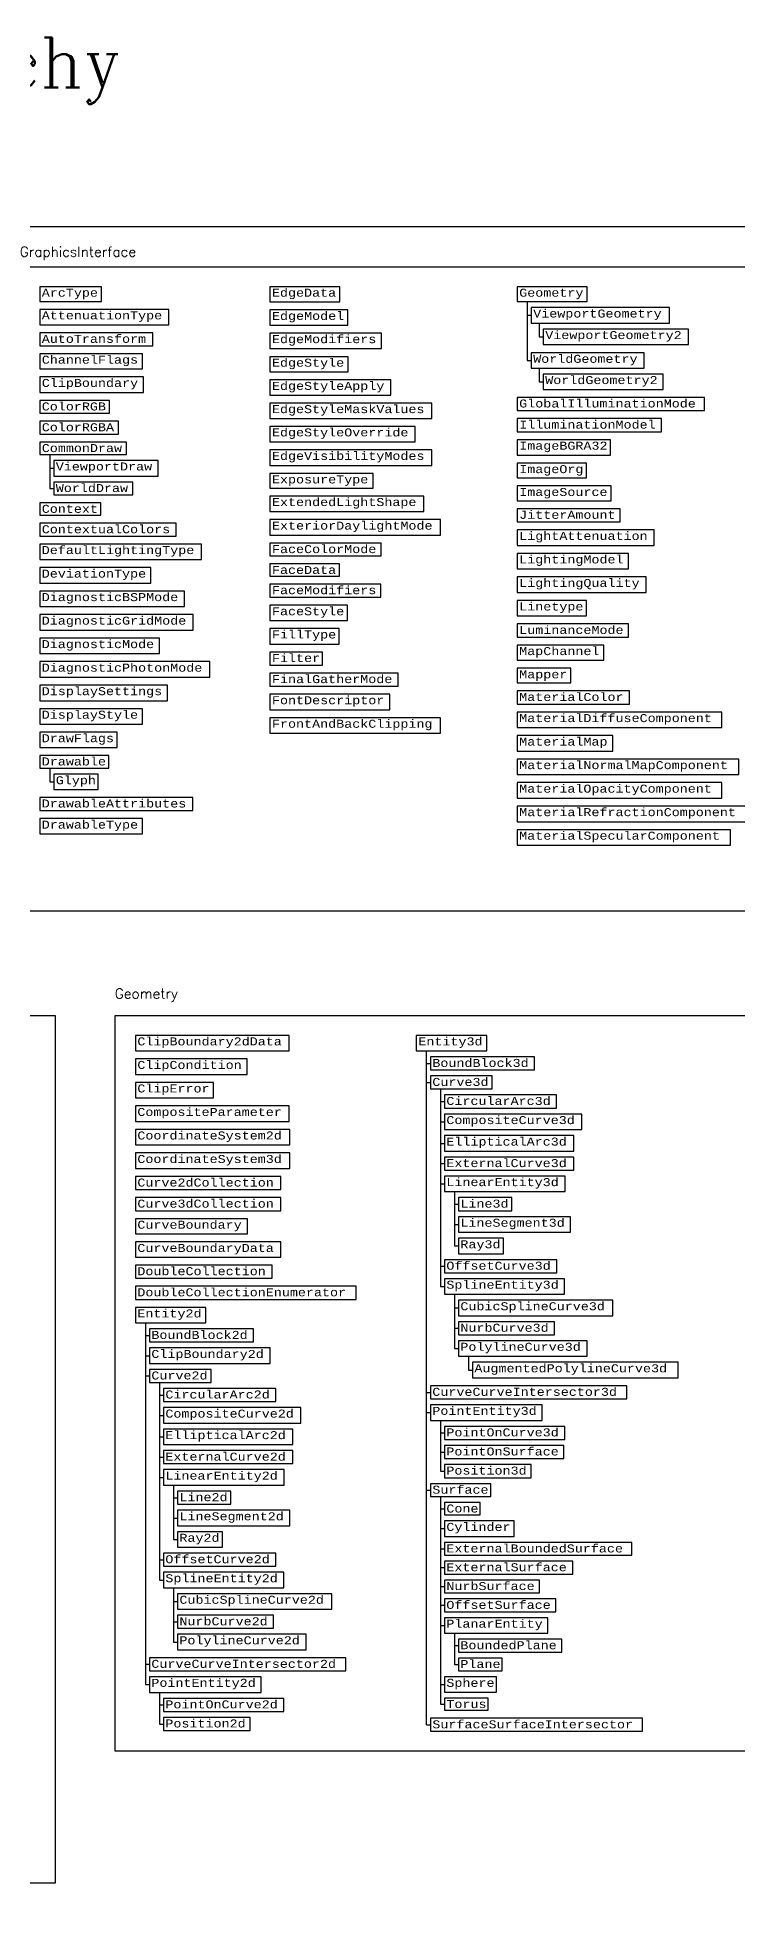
# Model space of a CAD drawing. Header units: inches. Extents: x 350 to 856, y -216 to 10.
# Drawn here: x 703.8 to 738.8, y -84.1 to 9.6 of the extents above; entities that cross this region are included whole.
import ezdxf

# ---------------------------------------------------------------- set-up
doc = ezdxf.new("R2010")
doc.units = ezdxf.units.IN
doc.header["$MEASUREMENT"] = 0
doc.layers.add('Managed', color=3, linetype='Continuous')
doc.layers.add('Raptor Managed', color=7, linetype='Continuous')
doc.styles.add('Categories', font='romanc.shx', dxfattribs={"height": 0.5})
doc.styles.add('PureManaged', font='COUR.TTF', dxfattribs={"height": 0.4})
doc.styles.add('Title', font='romanc.shx', dxfattribs={"width": 0.9})

msp = doc.modelspace()

# ---------------------------------------------------------------- linework, layer by layer
for p, q in [((728.269, -3.641), (728.269, -6.585)), ((728.269, -4.329), (728.469, -4.329)), ((728.869, -4.717), (728.869, -5.404)), ((728.869, -5.404), (729.069, -5.404)), ((728.269, -6.585), (728.469, -6.585)), ((728.869, -6.966), (728.869, -7.651)), ((728.869, -7.651), (729.069, -7.651)), ((704.428, -11.285), (704.428, -12.981)), ((704.428, -11.973), (704.628, -11.973)), ((704.428, -12.981), (704.628, -12.981)), ((704.428, -26.966), (704.428, -27.647)), ((704.428, -27.647), (704.628, -27.647)), ((723.232, -74.765), (723.232, -41.092)), ((723.232, -41.717), (723.432, -41.717)), ((723.232, -42.668), (723.432, -42.668)), ((723.932, -42.993), (723.932, -52.864)), ((723.932, -43.62), (724.132, -43.62)), ((723.932, -44.635), (724.132, -44.635)), ((723.932, -45.711), (724.132, -45.711)), ((723.932, -46.724), (724.132, -46.724)), ((723.932, -47.737), (724.132, -47.737)), ((724.632, -48.124), (724.632, -50.84)), ((724.632, -48.752), (724.832, -48.752)), ((724.632, -49.767), (724.832, -49.767)), ((724.632, -50.84), (724.832, -50.84)), ((723.932, -51.851), (724.132, -51.851)), ((723.932, -52.864), (724.132, -52.864)), ((724.632, -53.252), (724.632, -55.965)), ((724.632, -53.939), (724.832, -53.939)), ((709.201, -54.685), (709.201, -72.76)), ((724.632, -54.952), (724.832, -54.952)), ((709.201, -55.31), (709.401, -55.31)), ((724.632, -55.965), (724.832, -55.965)), ((709.201, -56.323), (709.401, -56.323)), ((725.332, -56.353), (725.332, -57.041)), ((725.332, -57.041), (725.532, -57.041)), ((709.201, -57.336), (709.401, -57.336)), ((709.901, -57.662), (709.901, -67.533)), ((709.901, -58.289), (710.101, -58.289)), ((723.232, -58.154), (723.432, -58.154)), ((709.901, -59.304), (710.101, -59.304)), ((723.232, -59.167), (723.432, -59.167)), ((723.932, -59.555), (723.932, -62.091)), ((709.901, -60.379), (710.101, -60.379)), ((723.932, -60.182), (724.132, -60.182)), ((709.901, -61.392), (710.101, -61.392)), ((723.932, -61.137), (724.132, -61.137)), ((709.901, -62.405), (710.101, -62.405)), ((723.932, -62.091), (724.132, -62.091)), ((710.601, -62.793), (710.601, -65.509)), ((710.601, -63.42), (710.801, -63.42)), ((723.232, -63.039), (723.432, -63.039)), ((723.932, -63.359), (723.932, -73.739)), ((710.601, -64.435), (710.801, -64.435)), ((723.932, -63.969), (724.132, -63.969)), ((710.601, -65.509), (710.801, -65.509)), ((723.932, -64.967), (724.132, -64.967)), ((723.932, -65.975), (724.132, -65.975)), ((709.901, -66.52), (710.101, -66.52)), ((723.932, -66.915), (724.132, -66.915)), ((709.901, -67.533), (710.101, -67.533)), ((710.601, -67.92), (710.601, -70.634)), ((723.932, -67.856), (724.132, -67.856)), ((710.601, -68.608), (710.801, -68.608)), ((723.932, -68.796), (724.132, -68.796)), ((710.601, -69.621), (710.801, -69.621)), ((723.932, -69.804), (724.132, -69.804)), ((724.632, -70.192), (724.632, -71.752)), ((710.601, -70.634), (710.801, -70.634)), ((724.632, -70.812), (724.832, -70.812)), ((709.201, -71.747), (709.401, -71.747)), ((724.632, -71.752), (724.832, -71.752)), ((709.201, -72.76), (709.401, -72.76)), ((723.932, -72.753), (724.132, -72.753)), ((709.901, -73.148), (709.901, -74.73)), ((709.901, -73.775), (710.101, -73.775)), ((723.932, -73.739), (724.132, -73.739)), ((709.901, -74.73), (710.101, -74.73)), ((723.232, -74.765), (723.432, -74.765))]:
    msp.add_line(p, q)
for points in [[(703.928, -2.9), (703.928, -3.632), (707.009, -3.632), (707.009, -2.9)], [(715.423, -2.9), (715.423, -3.661), (718.914, -3.661), (718.914, -2.9)], [(727.769, -2.9), (727.769, -3.641), (731.269, -3.641), (731.269, -2.9)], [(703.928, -4.032), (703.928, -4.807), (710.371, -4.807), (710.371, -4.032)], [(715.423, -4.061), (715.423, -4.822), (719.312, -4.822), (719.312, -4.061)], [(728.469, -3.941), (728.469, -4.717), (735.368, -4.717), (735.368, -3.941)], [(703.928, -5.207), (703.928, -5.848), (709.58, -5.848), (709.58, -5.207)], [(715.423, -5.222), (715.423, -5.997), (720.985, -5.997), (720.985, -5.222)], [(729.069, -5.017), (729.069, -5.792), (736.323, -5.792), (736.323, -5.017)], [(703.928, -6.248), (703.928, -7.009), (709.056, -7.009), (709.056, -6.248)], [(715.423, -6.397), (715.423, -7.158), (719.321, -7.158), (719.321, -6.397)], [(728.469, -6.205), (728.469, -6.966), (734.101, -6.966), (734.101, -6.205)], [(703.928, -7.409), (703.928, -8.184), (709.108, -8.184), (709.108, -7.409)], [(729.069, -7.266), (729.069, -8.037), (735.055, -8.037), (735.055, -7.266)], [(715.423, -7.558), (715.423, -8.319), (721.458, -8.319), (721.458, -7.558)], [(703.928, -8.584), (703.928, -9.224), (707.406, -9.224), (707.406, -8.584)], [(715.423, -8.719), (715.423, -9.481), (723.506, -9.481), (723.506, -8.719)], [(727.769, -8.437), (727.769, -9.092), (737.115, -9.092), (737.115, -8.437)], [(703.928, -9.624), (703.928, -10.265), (707.861, -10.265), (707.861, -9.624)], [(715.423, -9.881), (715.423, -10.656), (722.682, -10.656), (722.682, -9.881)], [(727.769, -9.492), (727.769, -10.146), (734.971, -10.146), (734.971, -9.492)], [(703.928, -10.665), (703.928, -11.285), (708.267, -11.285), (708.267, -10.665)], [(715.423, -11.056), (715.423, -11.831), (723.506, -11.831), (723.506, -11.056)], [(727.769, -10.546), (727.769, -11.318), (732.429, -11.318), (732.429, -10.546)], [(704.628, -11.585), (704.628, -12.361), (709.845, -12.361), (709.845, -11.585)], [(727.769, -11.718), (727.769, -12.459), (731.225, -12.459), (731.225, -11.718)], [(704.628, -12.661), (704.628, -13.301), (708.577, -13.301), (708.577, -12.661)], [(715.423, -12.231), (715.423, -12.963), (720.581, -12.963), (720.581, -12.231)], [(727.769, -12.859), (727.769, -13.6), (732.459, -13.6), (732.459, -12.859)], [(703.928, -13.701), (703.928, -14.322), (706.976, -14.322), (706.976, -13.701)], [(715.423, -13.363), (715.423, -14.139), (723.102, -14.139), (723.102, -13.363)], [(727.769, -14), (727.769, -14.655), (732.903, -14.655), (732.903, -14)], [(703.928, -14.722), (703.928, -15.362), (710.737, -15.362), (710.737, -14.722)], [(715.423, -14.539), (715.423, -15.314), (723.943, -15.314), (723.943, -14.539)], [(703.928, -15.762), (703.928, -16.537), (712.003, -16.537), (712.003, -15.762)], [(715.423, -15.714), (715.423, -16.354), (720.977, -16.354), (720.977, -15.714)], [(727.769, -15.055), (727.769, -15.83), (734.608, -15.83), (734.608, -15.055)], [(715.423, -16.754), (715.423, -17.366), (718.89, -17.366), (718.89, -16.754)], [(727.769, -16.23), (727.769, -17.006), (733.325, -17.006), (733.325, -16.23)], [(703.928, -16.937), (703.928, -17.713), (709.482, -17.713), (709.482, -16.937)], [(715.423, -17.766), (715.423, -18.42), (720.96, -18.42), (720.96, -17.766)], [(727.769, -17.406), (727.769, -18.181), (734.21, -18.181), (734.21, -17.406)], [(703.928, -18.113), (703.928, -18.888), (711.163, -18.888), (711.163, -18.113)], [(727.769, -18.581), (727.769, -19.356), (731.233, -19.356), (731.233, -18.581)], [(703.928, -19.288), (703.928, -20.063), (711.583, -20.063), (711.583, -19.288)], [(715.423, -18.82), (715.423, -19.581), (719.297, -19.581), (719.297, -18.82)], [(703.928, -20.463), (703.928, -21.239), (709.902, -21.239), (709.902, -20.463)], [(715.423, -19.981), (715.423, -20.757), (718.876, -20.757), (718.876, -19.981)], [(727.769, -19.756), (727.769, -20.411), (733.334, -20.411), (733.334, -19.756)], [(715.423, -21.157), (715.423, -21.811), (718.051, -21.811), (718.051, -21.157)], [(727.769, -20.811), (727.769, -21.572), (732.1, -21.572), (732.1, -20.811)], [(703.928, -21.639), (703.928, -22.414), (712.423, -22.414), (712.423, -21.639)], [(715.423, -22.211), (715.423, -22.866), (721.818, -22.866), (721.818, -22.211)], [(727.769, -21.972), (727.769, -22.704), (730.443, -22.704), (730.443, -21.972)], [(703.928, -22.814), (703.928, -23.59), (710.306, -23.59), (710.306, -22.814)], [(715.423, -23.266), (715.423, -24.042), (721.412, -24.042), (721.412, -23.266)], [(727.769, -23.104), (727.769, -23.759), (733.384, -23.759), (733.384, -23.104)], [(703.928, -23.99), (703.928, -24.765), (709.062, -24.765), (709.062, -23.99)], [(727.769, -24.159), (727.769, -24.934), (737.995, -24.934), (737.995, -24.159)], [(703.928, -25.165), (703.928, -25.926), (707.785, -25.926), (707.785, -25.165)], [(715.423, -24.442), (715.423, -25.217), (723.945, -25.217), (723.945, -24.442)], [(727.769, -25.334), (727.769, -26.11), (732.543, -26.11), (732.543, -25.334)], [(703.928, -26.326), (703.928, -26.966), (707.381, -26.966), (707.381, -26.326)], [(727.769, -26.51), (727.769, -27.285), (738.836, -27.285), (738.836, -26.51)], [(704.628, -27.266), (704.628, -28.027), (706.852, -28.027), (706.852, -27.266)], [(727.769, -27.685), (727.769, -28.46), (737.995, -28.46), (737.995, -27.685)], [(703.928, -28.427), (703.928, -29.082), (711.566, -29.082), (711.566, -28.427)], [(727.769, -28.86), (727.769, -29.636), (739.256, -29.636), (739.256, -28.86)], [(703.928, -29.482), (703.928, -30.243), (709.062, -30.243), (709.062, -29.482)], [(727.769, -30.036), (727.769, -30.811), (738.416, -30.811), (738.416, -30.036)], [(707.701, -39.316), (771.171, -39.316), (771.171, -76.085), (707.701, -76.085)], [(708.701, -40.316), (708.701, -41.092), (716.38, -41.092), (716.38, -40.316)], [(722.732, -40.316), (722.732, -41.092), (726.252, -41.092), (726.252, -40.316)], [(708.701, -41.492), (708.701, -42.267), (714.279, -42.267), (714.279, -41.492)], [(723.432, -41.392), (723.432, -42.042), (728.633, -42.042), (728.633, -41.392)], [(708.701, -42.667), (708.701, -43.443), (712.6, -43.443), (712.6, -42.667)], [(723.432, -42.342), (723.432, -42.993), (726.518, -42.993), (726.518, -42.342)], [(708.701, -43.843), (708.701, -44.618), (716.381, -44.618), (716.381, -43.843)], [(724.132, -43.293), (724.132, -43.948), (729.739, -43.948), (729.739, -43.293)], [(724.132, -44.248), (724.132, -45.023), (731, -45.023), (731, -44.248)], [(708.701, -45.018), (708.701, -45.793), (716.409, -45.793), (716.409, -45.018)], [(724.132, -45.323), (724.132, -46.098), (730.593, -46.098), (730.593, -45.323)], [(708.701, -46.193), (708.701, -46.969), (716.409, -46.969), (716.409, -46.193)], [(724.132, -46.398), (724.132, -47.049), (730.593, -47.049), (730.593, -46.398)], [(708.701, -47.369), (708.701, -48.023), (715.96, -48.023), (715.96, -47.369)], [(724.132, -47.349), (724.132, -48.124), (730.159, -48.124), (730.159, -47.349)], [(708.701, -48.423), (708.701, -49.078), (715.96, -49.078), (715.96, -48.423)], [(724.832, -48.424), (724.832, -49.079), (727.498, -49.079), (727.498, -48.424)], [(708.701, -49.478), (708.701, -50.239), (714.301, -50.239), (714.301, -49.478)], [(724.832, -49.379), (724.832, -50.155), (730.439, -50.155), (730.439, -49.379)], [(724.832, -50.455), (724.832, -51.226), (727.091, -51.226), (727.091, -50.455)], [(708.701, -50.639), (708.701, -51.4), (715.96, -51.4), (715.96, -50.639)], [(708.701, -51.8), (708.701, -52.455), (715.529, -52.455), (715.529, -51.8)], [(724.132, -51.526), (724.132, -52.176), (729.747, -52.176), (729.747, -51.526)], [(708.701, -52.855), (708.701, -53.51), (719.732, -53.51), (719.732, -52.855)], [(724.132, -52.476), (724.132, -53.252), (730.139, -53.252), (730.139, -52.476)], [(708.701, -53.91), (708.701, -54.685), (712.22, -54.685), (712.22, -53.91)], [(724.832, -53.552), (724.832, -54.327), (732.54, -54.327), (732.54, -53.552)], [(709.401, -54.985), (709.401, -55.636), (714.601, -55.636), (714.601, -54.985)], [(724.832, -54.627), (724.832, -55.278), (729.626, -55.278), (729.626, -54.627)], [(709.401, -55.936), (709.401, -56.711), (715.428, -56.711), (715.428, -55.936)], [(724.832, -55.578), (724.832, -56.353), (731.262, -56.353), (731.262, -55.578)], [(709.401, -57.011), (709.401, -57.662), (712.487, -57.662), (712.487, -57.011)], [(725.532, -56.653), (725.532, -57.429), (735.799, -57.429), (735.799, -56.653)], [(710.101, -57.962), (710.101, -58.616), (715.708, -58.616), (715.708, -57.962)], [(723.432, -57.829), (723.432, -58.479), (733.241, -58.479), (733.241, -57.829)], [(710.101, -58.916), (710.101, -59.692), (716.968, -59.692), (716.968, -58.916)], [(723.432, -58.779), (723.432, -59.555), (729.021, -59.555), (729.021, -58.779)], [(724.132, -59.855), (724.132, -60.509), (730.141, -60.509), (730.141, -59.855)], [(710.101, -59.992), (710.101, -60.767), (716.562, -60.767), (716.562, -59.992)], [(724.132, -60.809), (724.132, -61.464), (730.099, -61.464), (730.099, -60.809)], [(710.101, -61.067), (710.101, -61.718), (716.562, -61.718), (716.562, -61.067)], [(724.132, -61.764), (724.132, -62.419), (728.461, -62.419), (728.461, -61.764)], [(710.101, -62.018), (710.101, -62.793), (716.128, -62.793), (716.128, -62.018)], [(710.801, -63.093), (710.801, -63.748), (713.466, -63.748), (713.466, -63.093)], [(723.432, -62.719), (723.432, -63.359), (726.456, -63.359), (726.456, -62.719)], [(710.801, -64.048), (710.801, -64.823), (716.408, -64.823), (716.408, -64.048)], [(724.132, -63.659), (724.132, -64.279), (725.915, -64.279), (725.915, -63.659)], [(724.132, -64.579), (724.132, -65.355), (727.611, -65.355), (727.611, -64.579)], [(710.801, -65.123), (710.801, -65.894), (713.06, -65.894), (713.06, -65.123)], [(710.101, -66.194), (710.101, -66.845), (715.716, -66.845), (715.716, -66.194)], [(724.132, -65.655), (724.132, -66.295), (733.492, -66.295), (733.492, -65.655)], [(710.101, -67.145), (710.101, -67.92), (716.108, -67.92), (716.108, -67.145)], [(724.132, -66.595), (724.132, -67.236), (730.55, -67.236), (730.55, -66.595)], [(710.801, -68.22), (710.801, -68.996), (718.509, -68.996), (718.509, -68.22)], [(724.132, -67.536), (724.132, -68.176), (728.884, -68.176), (728.884, -67.536)], [(724.132, -68.476), (724.132, -69.116), (729.705, -69.116), (729.705, -68.476)], [(710.801, -69.296), (710.801, -69.946), (715.595, -69.946), (715.595, -69.296)], [(724.132, -69.416), (724.132, -70.192), (729.295, -70.192), (729.295, -69.416)], [(710.801, -70.246), (710.801, -71.022), (717.231, -71.022), (717.231, -70.246)], [(724.832, -70.492), (724.832, -71.132), (729.99, -71.132), (729.99, -70.492)], [(709.401, -71.422), (709.401, -72.072), (719.21, -72.072), (719.21, -71.422)], [(724.832, -71.432), (724.832, -72.072), (727.018, -72.072), (727.018, -71.432)], [(709.401, -72.372), (709.401, -73.148), (714.99, -73.148), (714.99, -72.372)], [(724.132, -72.372), (724.132, -73.133), (726.736, -73.133), (726.736, -72.372)], [(710.101, -73.448), (710.101, -74.102), (716.11, -74.102), (716.11, -73.448)], [(724.132, -73.433), (724.132, -74.045), (726.313, -74.045), (726.313, -73.433)], [(710.101, -74.402), (710.101, -75.057), (714.43, -75.057), (714.43, -74.402)], [(723.432, -74.445), (723.432, -75.085), (734.034, -75.085), (734.034, -74.445)]]:
    msp.add_lwpolyline(points, close=True)
at = {"layer": 'Raptor Managed'}
for points in [[(637.228, 0.1), (855.536, 0.1), (855.536, -179.287), (637.228, -179.287)], [(702.928, -1.9), (798.475, -1.9), (798.475, -34.1), (702.928, -34.1)], [(639.228, -39.316), (704.701, -39.316), (704.701, -82.689), (639.228, -82.689)]]:
    msp.add_lwpolyline(points, close=True, dxfattribs=at)

# ---------------------------------------------------------------- texts
at = {"color": 7, "style": 'Title', "width": 0.9}
msp.add_text('ObjectARX  2009 Managed Class Hierarchy', height=2.5, dxfattribs=at).set_placement((637.634, 7.055))
at = {"insert": (702.928, -0.9), "char_height": 0.5, "width": 10.39874, "attachment_point": 1, "style": 'Categories'}
msp.add_mtext('{\\C1;GraphicsInterface}', dxfattribs=at)
at = {"color": 1, "insert": (707.676, -37.974), "char_height": 0.5, "width": 5.42221, "attachment_point": 1, "style": 'Categories'}
msp.add_mtext('Geometry', dxfattribs=at)
at = {"layer": 'Managed', "char_height": 0.4, "attachment_point": 1, "style": 'PureManaged'}
for s, insert in [('{\\Fcourier new;ArcType}', (704.028, -3)), ('{\\Fcourier new;EdgeData}', (715.523, -3)), ('{\\Fcourier new;Geometry}', (727.869, -3)), ('{\\Fcourier new;AttenuationType}', (704.028, -4.132)), ('{\\Fcourier new;EdgeModel}', (715.523, -4.161)), ('{\\Fcourier new;ViewportGeometry}', (728.569, -4.041)), ('{\\Fcourier new;AutoTransform}', (704.028, -5.307)), ('{\\Fcourier new;EdgeModifiers}', (715.523, -5.322)), ('{\\Fcourier new;ChannelFlags}', (704.028, -6.348)), ('{\\Fcourier new;EdgeStyle}', (715.523, -6.497)), ('{\\Fcourier new;WorldGeometry}', (728.569, -6.305)), ('{\\Fcourier new;ClipBoundary}', (704.028, -7.509)), ('{\\Fcourier new;EdgeStyleApply}', (715.523, -7.658)), ('{\\Fcourier new;ColorRGB}', (704.028, -8.684)), ('{\\Fcourier new;EdgeStyleMaskValues}', (715.523, -8.819)), ('{\\Fcourier new;GlobalIlluminationMode}', (727.869, -8.537)), ('{\\Fcourier new;ColorRGBA}', (704.028, -9.724)), ('{\\Fcourier new;EdgeStyleOverride}', (715.523, -9.981)), ('{\\Fcourier new;IlluminationModel}', (727.869, -9.592)), ('{\\Fcourier new;CommonDraw}', (704.028, -10.765)), ('{\\Fcourier new;EdgeVisibilityModes}', (715.523, -11.156)), ('{\\Fcourier new;ViewportDraw}', (704.728, -11.685)), ('{\\Fcourier new;ImageOrg}', (727.869, -11.818)), ('{\\Fcourier new;WorldDraw}', (704.728, -12.761)), ('{\\Fcourier new;ExposureType}', (715.523, -12.331)), ('{\\Fcourier new;ImageSource}', (727.869, -12.959)), ('{\\Fcourier new;Context}', (704.028, -13.801)), ('{\\Fcourier new;ExtendedLightShape}', (715.523, -13.463)), ('{\\Fcourier new;ContextualColors}', (704.028, -14.822)), ('{\\Fcourier new;ExteriorDaylightMode}', (715.523, -14.639)), ('{\\Fcourier new;JitterAmount}', (727.869, -14.1)), ('{\\Fcourier new;DefaultLightingType}', (704.028, -15.862)), ('{\\Fcourier new;FaceColorMode}', (715.523, -15.814)), ('{\\Fcourier new;LightAttenuation}', (727.869, -15.155)), ('{\\Fcourier new;LightingModel}', (727.869, -16.33)), ('{\\Fcourier new;DeviationType}', (704.028, -17.037)), ('{\\Fcourier new;FaceData}', (715.523, -16.854)), ('{\\Fcourier new;LightingQuality}', (727.869, -17.506)), ('{\\Fcourier new;DiagnosticBSPMode}', (704.028, -18.213)), ('{\\Fcourier new;FaceModifiers}', (715.523, -17.866)), ('{\\Fcourier new;Linetype}', (727.869, -18.681)), ('{\\Fcourier new;DiagnosticGridMode}', (704.028, -19.388)), ('{\\Fcourier new;FaceStyle}', (715.523, -18.92)), ('{\\Fcourier new;DiagnosticMode}', (704.028, -20.563)), ('{\\Fcourier new;FillType}', (715.523, -20.081)), ('{\\Fcourier new;LuminanceMode}', (727.869, -19.856)), ('{\\Fcourier new;Filter}', (715.523, -21.257)), ('{\\Fcourier new;MapChannel}', (727.869, -20.911)), ('{\\Fcourier new;DiagnosticPhotonMode}', (704.028, -21.739)), ('{\\Fcourier new;FinalGatherMode}', (715.523, -22.311)), ('{\\Fcourier new;Mapper}', (727.869, -22.072)), ('{\\Fcourier new;DisplaySettings}', (704.028, -22.914)), ('{\\Fcourier new;FontDescriptor}', (715.523, -23.366)), ('{\\Fcourier new;MaterialColor}', (727.869, -23.204)), ('{\\Fcourier new;DisplayStyle}', (704.028, -24.09)), ('{\\Fcourier new;MaterialDiffuseComponent}', (727.869, -24.259)), ('{\\Fcourier new;DrawFlags}', (704.028, -25.265)), ('{\\Fcourier new;FrontAndBackClipping}', (715.523, -24.542)), ('{\\Fcourier new;MaterialMap}', (727.869, -25.434)), ('{\\Fcourier new;Drawable}', (704.028, -26.426)), ('{\\Fcourier new;MaterialNormalMapComponent}', (727.869, -26.61)), ('{\\Fcourier new;Glyph}', (704.728, -27.366)), ('{\\Fcourier new;MaterialOpacityComponent}', (727.869, -27.785)), ('{\\Fcourier new;DrawableAttributes}', (704.028, -28.527)), ('{\\Fcourier new;MaterialRefractionComponent}', (727.869, -28.96)), ('{\\Fcourier new;DrawableType}', (704.028, -29.582)), ('{\\Fcourier new;MaterialSpecularComponent}', (727.869, -30.136)), ('{\\Fcourier new;ClipBoundary2dData}', (708.801, -40.416)), ('{\\Fcourier new;Entity3d}', (722.832, -40.416)), ('{\\Fcourier new;ClipCondition}', (708.801, -41.592)), ('{\\Fcourier new;BoundBlock3d}', (723.532, -41.492)), ('{\\Fcourier new;ClipError}', (708.801, -42.767)), ('{\\Fcourier new;Curve3d}', (723.532, -42.442)), ('{\\Fcourier new;CompositeParameter}', (708.801, -43.943)), ('{\\Fcourier new;CircularArc3d}', (724.232, -43.393)), ('{\\Fcourier new;CompositeCurve3d}', (724.232, -44.348)), ('{\\Fcourier new;CoordinateSystem2d}', (708.801, -45.118)), ('{\\Fcourier new;EllipticalArc3d}', (724.232, -45.423)), ('{\\Fcourier new;CoordinateSystem3d}', (708.801, -46.293)), ('{\\Fcourier new;ExternalCurve3d}', (724.232, -46.498)), ('{\\Fcourier new;Curve2dCollection}', (708.801, -47.469)), ('{\\Fcourier new;LinearEntity3d}', (724.232, -47.449)), ('{\\Fcourier new;Curve3dCollection}', (708.801, -48.523)), ('{\\Fcourier new;Line3d}', (724.932, -48.524)), ('{\\Fcourier new;CurveBoundary}', (708.801, -49.578)), ('{\\Fcourier new;LineSegment3d}', (724.932, -49.479)), ('{\\Fcourier new;Ray3d}', (724.932, -50.555)), ('{\\Fcourier new;CurveBoundaryData}', (708.801, -50.739)), ('{\\Fcourier new;DoubleCollection}', (708.801, -51.9)), ('{\\Fcourier new;OffsetCurve3d}', (724.232, -51.626)), ('{\\Fcourier new;DoubleCollectionEnumerator}', (708.801, -52.955)), ('{\\Fcourier new;SplineEntity3d}', (724.232, -52.576)), ('{\\Fcourier new;Entity2d}', (708.801, -54.01)), ('{\\Fcourier new;CubicSplineCurve3d}', (724.932, -53.652)), ('{\\Fcourier new;BoundBlock2d}', (709.501, -55.085)), ('{\\Fcourier new;NurbCurve3d}', (724.932, -54.727)), ('{\\Fcourier new;ClipBoundary2d}', (709.501, -56.036)), ('{\\Fcourier new;PolylineCurve3d}', (724.932, -55.678)), ('{\\Fcourier new;Curve2d}', (709.501, -57.111)), ('{\\Fcourier new;AugmentedPolylineCurve3d}', (725.632, -56.753)), ('{\\Fcourier new;CircularArc2d}', (710.201, -58.062)), ('{\\Fcourier new;CurveCurveIntersector3d}', (723.532, -57.929)), ('{\\Fcourier new;PointEntity3d}', (723.532, -58.879)), ('{\\Fcourier new;CompositeCurve2d}', (710.201, -59.016)), ('{\\Fcourier new;EllipticalArc2d}', (710.201, -60.092)), ('{\\Fcourier new;PointOnCurve3d}', (724.232, -59.955)), ('{\\Fcourier new;ExternalCurve2d}', (710.201, -61.167)), ('{\\Fcourier new;PointOnSurface}', (724.232, -60.909)), ('{\\Fcourier new;LinearEntity2d}', (710.201, -62.118)), ('{\\Fcourier new;Position3d}', (724.232, -61.864)), ('{\\Fcourier new;Line2d}', (710.901, -63.193)), ('{\\Fcourier new;Surface}', (723.532, -62.819)), ('{\\Fcourier new;LineSegment2d}', (710.901, -64.148)), ('{\\Fcourier new;Cone}', (724.232, -63.759)), ('{\\Fcourier new;Ray2d}', (710.901, -65.223)), ('{\\Fcourier new;Cylinder}', (724.232, -64.679)), ('{\\Fcourier new;OffsetCurve2d}', (710.201, -66.294)), ('{\\Fcourier new;ExternalBoundedSurface}', (724.232, -65.755)), ('{\\Fcourier new;SplineEntity2d}', (710.201, -67.245)), ('{\\Fcourier new;ExternalSurface}', (724.232, -66.695)), ('{\\Fcourier new;CubicSplineCurve2d}', (710.901, -68.32)), ('{\\Fcourier new;NurbSurface}', (724.232, -67.636)), ('{\\Fcourier new;OffsetSurface}', (724.232, -68.576)), ('{\\Fcourier new;NurbCurve2d}', (710.901, -69.396)), ('{\\Fcourier new;PlanarEntity}', (724.232, -69.516)), ('{\\Fcourier new;PolylineCurve2d}', (710.901, -70.346)), ('{\\Fcourier new;BoundedPlane}', (724.932, -70.592)), ('{\\Fcourier new;CurveCurveIntersector2d}', (709.501, -71.522)), ('{\\Fcourier new;Plane}', (724.932, -71.532)), ('{\\Fcourier new;PointEntity2d}', (709.501, -72.472)), ('{\\Fcourier new;Sphere}', (724.232, -72.472)), ('{\\Fcourier new;PointOnCurve2d}', (710.201, -73.548)), ('{\\Fcourier new;Torus}', (724.232, -73.533)), ('{\\Fcourier new;Position2d}', (710.201, -74.502)), ('{\\Fcourier new;SurfaceSurfaceIntersector}', (723.532, -74.545))]:
    msp.add_mtext(s, dxfattribs=dict(at, insert=insert))
at = {"layer": 'Raptor Managed', "color": 3, "char_height": 0.4, "attachment_point": 1}
for s, insert in [('{\\Fcourier new;ViewportGeometry2}', (729.169, -5.117)), ('{\\Fcourier new;WorldGeometry2}', (729.169, -7.366)), ('{\\Fcourier new;ImageBGRA32}', (727.869, -10.646))]:
    msp.add_mtext(s, dxfattribs=dict(at, insert=insert))

doc.saveas('drawing.dxf')
